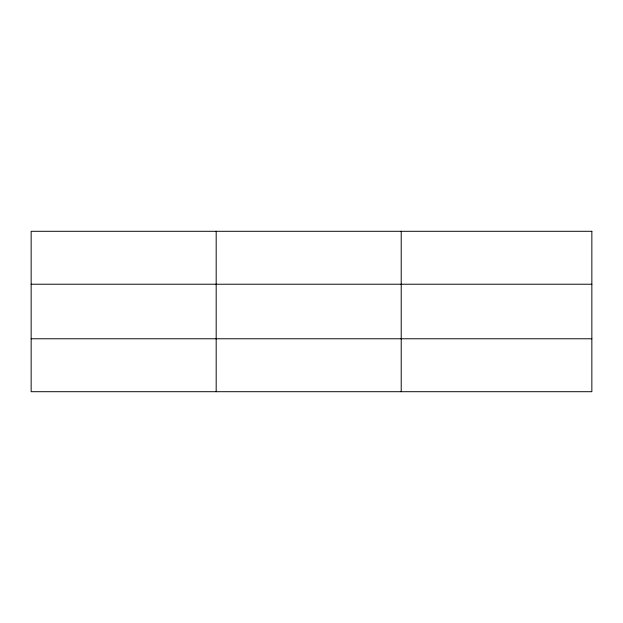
<?xml version="1.0" encoding="UTF-8"?>
<svg xmlns="http://www.w3.org/2000/svg" width="623" height="623" viewBox="0 0 623 623"><rect width="100%" height="100%" fill="white"/><g stroke="black" fill="none" stroke-linecap="round" stroke-linejoin="round"><path stroke-width="0.93" d="M216.181 231.297L216.181 391.703M401.212 231.297L401.212 391.703M31.15 284.228L591.85 284.228M31.15 338.772L591.85 338.772M591.85 231.297L591.85 391.703L31.15 391.703L31.15 231.297L591.85 231.297"/></g></svg>
